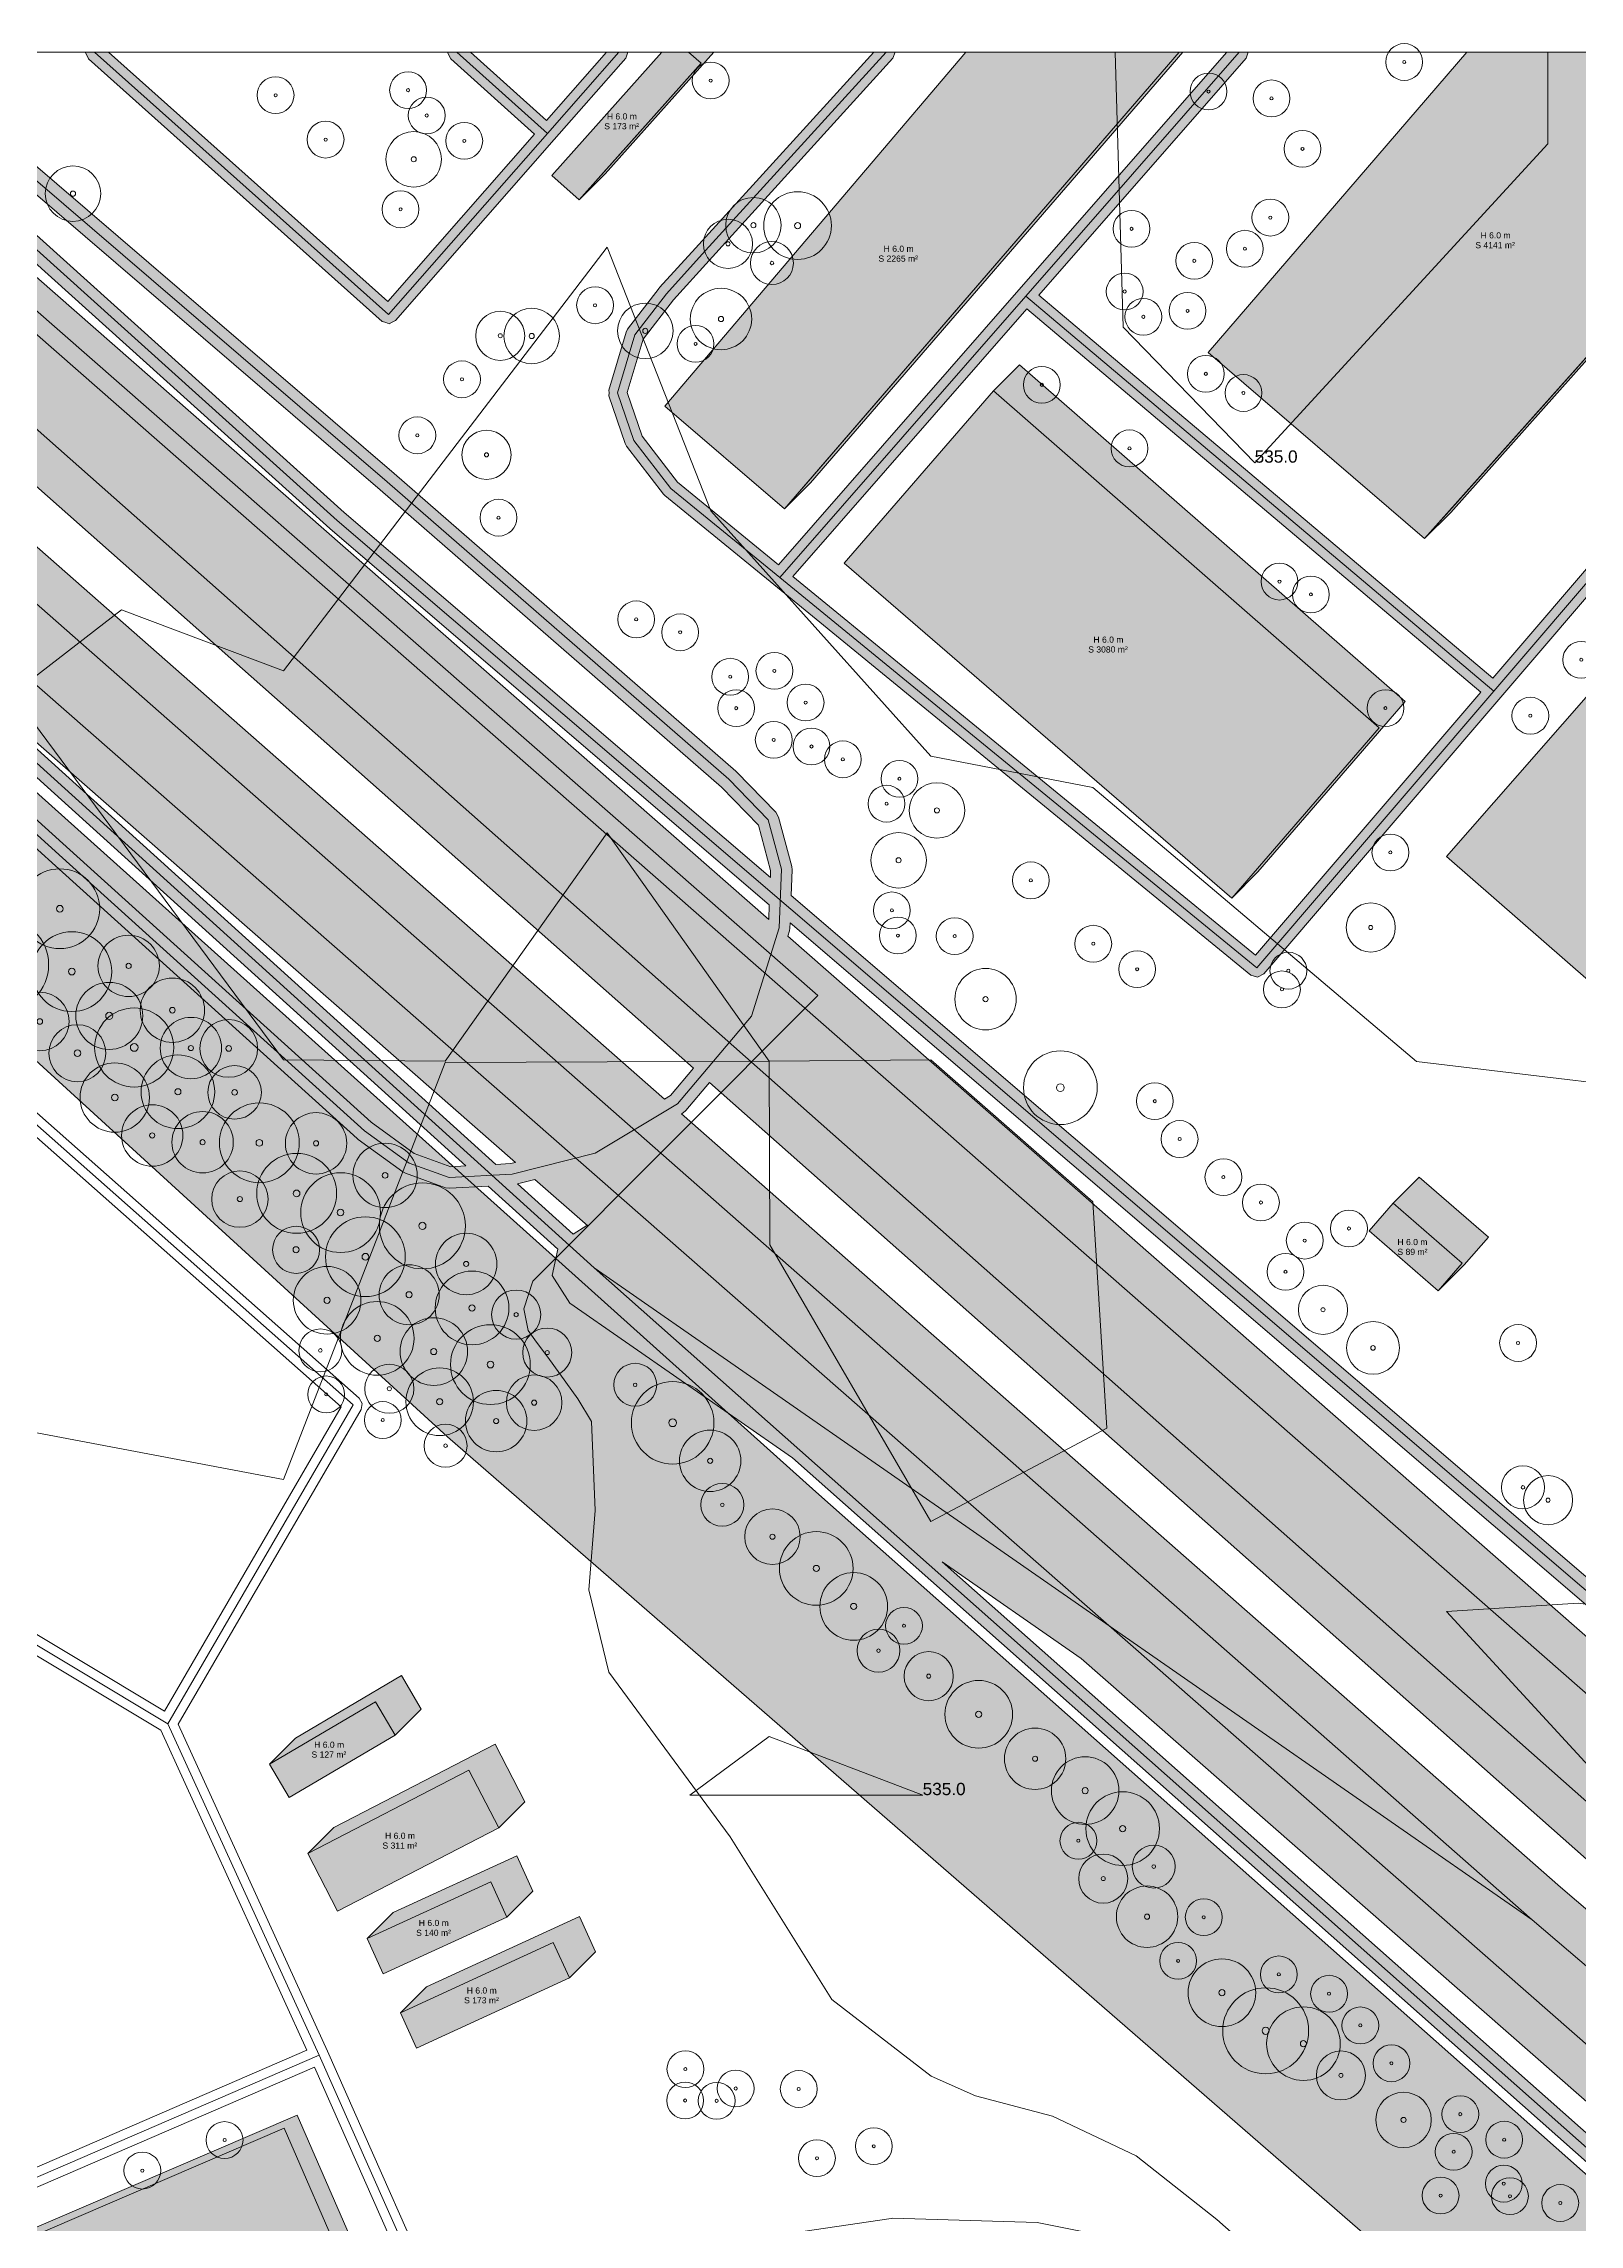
# Model space of a CAD drawing. Header units: metres. Extents: x -4 to 1086, y -7 to 929.
# Drawn here: x 686.2 to 936.4, y 572.6 to 927.8 of the extents above; entities that cross this region are included whole.
import ezdxf

# ---------------------------------------------------------------- set-up
doc = ezdxf.new("R2010")
doc.units = ezdxf.units.M
doc.header["$MEASUREMENT"] = 0
for name, color, linetype, lineweight, true_color in [('TPX_BUILDING_AREAS_TEXT', 7, 'CONTINUOUS', 0, 0x000000), ('TPX_BUILDING_HEIGHTS_TEXT', 7, 'CONTINUOUS', 0, 0x000000), ('TPX_BUILDINGS', 7, 'CONTINUOUS', 0, 0x000000), ('TPX_BUILDINGS_HATCH', 7, 'CONTINUOUS', 0, 0xf0f0f0), ('TPX_BUILDINGS_SHADOWS_HATCH', 7, 'CONTINUOUS', 0, 0x000000), ('TPX_BUILDINGS_SHADOWS_OUTLINES', 7, 'CONTINUOUS', 0, 0x000000), ('TPX_CONTOUR_LINES_5M', 7, 'CONTINUOUS', 0, 0x969696), ('TPX_CONTOUR_LINES_5M_TEXT', 7, 'CONTINUOUS', 0, 0x000000), ('TPX_FRAME_PROJECT', 7, 'CONTINUOUS', 0, 0x000000), ('TPX_ROADS_AXES', 7, 'CONTINUOUS', 0, 0x323232), ('TPX_ROADS_CONTOURS', 7, 'CONTINUOUS', 0, 0x646464), ('TPX_ROADS_HATCH', 7, 'CONTINUOUS', 0, 0xc8c8c8), ('TPX_VEGETATION_GREEN_SPACES', 7, 'CONTINUOUS', 0, 0x58ba48), ('TPX_VEGETATION_GREEN_SPACES_HATCH', 7, 'CONTINUOUS', 0, 0x58ba48), ('TPX_VEGETATION_TREES_INDIVIDUAL', 7, 'CONTINUOUS', 0, 0x136734), ('TPX_WATERWAYS', 7, 'CONTINUOUS', 0, 0x7aafdf)]:
    doc.layers.add(name, color=color, linetype=linetype, lineweight=lineweight, true_color=true_color)
doc.styles.add('TPX_TEXTE', font='arial.ttf')

# ---------------------------------------------------------------- blocks, each defined once
blk = doc.blocks.new('TREETR006_CR055')
at = {"layer": 'TPX_VEGETATION_TREES_INDIVIDUAL'}
for radius in [5.46, 0.583]:
    blk.add_circle((0, 0, 0.04), radius, dxfattribs=at)
blk = doc.blocks.new('TREETR003_CR035')
at = {"layer": 'TPX_VEGETATION_TREES_INDIVIDUAL'}
for radius in [3.5, 0.292]:
    blk.add_circle((0, 0, 0.04), radius, dxfattribs=at)
blk = doc.blocks.new('TREETR006_CR060')
at = {"layer": 'TPX_VEGETATION_TREES_INDIVIDUAL'}
for radius in [6, 0.625]:
    blk.add_circle((0, 0, 0.04), radius, dxfattribs=at)
blk = doc.blocks.new('TREETR003_CR030')
at = {"layer": 'TPX_VEGETATION_TREES_INDIVIDUAL'}
for radius in [3, 0.25]:
    blk.add_circle((0, 0, 0.04), radius, dxfattribs=at)
blk = doc.blocks.new('TREETR005_CR055')
at = {"layer": 'TPX_VEGETATION_TREES_INDIVIDUAL'}
for radius in [5.51, 0.5]:
    blk.add_circle((0, 0, 0.04), radius, dxfattribs=at)
blk = doc.blocks.new('TREETR006_CR075')
at = {"layer": 'TPX_VEGETATION_TREES_INDIVIDUAL'}
for radius in [7.5, 0.625]:
    blk.add_circle((0, 0, 0.04), radius, dxfattribs=at)
blk = doc.blocks.new('TREETR005_CR038')
at = {"layer": 'TPX_VEGETATION_TREES_INDIVIDUAL'}
for radius in [3.84, 0.5]:
    blk.add_circle((0, 0, 0.04), radius, dxfattribs=at)
blk = doc.blocks.new('TREETR004_CR043')
at = {"layer": 'TPX_VEGETATION_TREES_INDIVIDUAL'}
for radius in [4.3, 0.375]:
    blk.add_circle((0, 0, 0.04), radius, dxfattribs=at)
blk = doc.blocks.new('TREETR004_CR046')
at = {"layer": 'TPX_VEGETATION_TREES_INDIVIDUAL'}
for radius in [4.59, 0.417]:
    blk.add_circle((0, 0, 0.04), radius, dxfattribs=at)
blk = doc.blocks.new('TREETR005_CR057')
at = {"layer": 'TPX_VEGETATION_TREES_INDIVIDUAL'}
for radius in [5.65, 0.542]:
    blk.add_circle((0, 0, 0.04), radius, dxfattribs=at)
blk = doc.blocks.new('TREETR006_CR070')
at = {"layer": 'TPX_VEGETATION_TREES_INDIVIDUAL'}
for radius in [7, 0.583]:
    blk.add_circle((0, 0, 0.04), radius, dxfattribs=at)
blk = doc.blocks.new('TREETR006_CR067')
at = {"layer": 'TPX_VEGETATION_TREES_INDIVIDUAL'}
for radius in [6.72, 0.625]:
    blk.add_circle((0, 0, 0.04), radius, dxfattribs=at)
blk = doc.blocks.new('TREETR006_CR065')
at = {"layer": 'TPX_VEGETATION_TREES_INDIVIDUAL'}
for radius in [6.45, 0.625]:
    blk.add_circle((0, 0, 0.04), radius, dxfattribs=at)
blk = doc.blocks.new('TREETR005_CR047')
at = {"layer": 'TPX_VEGETATION_TREES_INDIVIDUAL'}
for radius in [4.71, 0.458]:
    blk.add_circle((0, 0, 0.04), radius, dxfattribs=at)
blk = doc.blocks.new('TREETR003_CR040')
at = {"layer": 'TPX_VEGETATION_TREES_INDIVIDUAL'}
for radius in [4, 0.333]:
    blk.add_circle((0, 0, 0.04), radius, dxfattribs=at)
blk = doc.blocks.new('TREETR004_CR050')
at = {"layer": 'TPX_VEGETATION_TREES_INDIVIDUAL'}
for radius in [5, 0.417]:
    blk.add_circle((0, 0, 0.04), radius, dxfattribs=at)
blk = doc.blocks.new('TREETR005_CR044')
at = {"layer": 'TPX_VEGETATION_TREES_INDIVIDUAL'}
for radius in [4.36, 0.458]:
    blk.add_circle((0, 0, 0.04), radius, dxfattribs=at)
blk = doc.blocks.new('TREETR005_CR046')
at = {"layer": 'TPX_VEGETATION_TREES_INDIVIDUAL'}
for radius in [4.64, 0.542]:
    blk.add_circle((0, 0, 0.04), radius, dxfattribs=at)
blk = doc.blocks.new('TREETR005_CR052')
at = {"layer": 'TPX_VEGETATION_TREES_INDIVIDUAL'}
for radius in [5.24, 0.458]:
    blk.add_circle((0, 0, 0.04), radius, dxfattribs=at)
blk = doc.blocks.new('TREETR005_CR048')
at = {"layer": 'TPX_VEGETATION_TREES_INDIVIDUAL'}
for radius in [4.79, 0.458]:
    blk.add_circle((0, 0, 0.04), radius, dxfattribs=at)
blk = doc.blocks.new('TREETR004_CR045')
at = {"layer": 'TPX_VEGETATION_TREES_INDIVIDUAL'}
for radius in [4.52, 0.417]:
    blk.add_circle((0, 0, 0.04), radius, dxfattribs=at)
blk = doc.blocks.new('TREETR005_CR060')
at = {"layer": 'TPX_VEGETATION_TREES_INDIVIDUAL'}
for radius in [6, 0.5]:
    blk.add_circle((0, 0, 0.04), radius, dxfattribs=at)
blk = doc.blocks.new('TREETR005_CR049')
at = {"layer": 'TPX_VEGETATION_TREES_INDIVIDUAL'}
for radius in [4.89, 0.5]:
    blk.add_circle((0, 0, 0.04), radius, dxfattribs=at)
blk = doc.blocks.new('TREETR005_CR065')
at = {"layer": 'TPX_VEGETATION_TREES_INDIVIDUAL'}
for radius in [6.5, 0.542]:
    blk.add_circle((0, 0, 0.04), radius, dxfattribs=at)

msp = doc.modelspace()

# ---------------------------------------------------------------- hatches: boundary and pattern name
at = {"layer": 'TPX_BUILDINGS_HATCH'}
for points in [[(786.93, 926.42), (768.99, 906.3), (773.44, 902.34), (793.3, 924.59), (791.26, 926.42), (786.93, 926.42)], [(836.43, 926.42), (787.39, 868.73), (806.88, 852.03), (871.21, 926.42), (836.43, 926.42)], [(918.1, 926.42), (875.92, 877.51), (911.2, 847.17), (957.43, 898.98), (964.15, 893.53), (980.23, 910.22), (961.44, 926.42), (918.1, 926.42)], [(840.95, 871.26), (816.63, 843.17), (879.79, 788.63), (903.78, 816.38), (840.95, 871.26)], [(945.23, 830.15), (914.75, 795.38), (1015.88, 707.11), (1034.36, 727.51), (1024.3, 738.04), (1037.98, 751.74), (1047.07, 744.58), (1081.31, 783.34), (1081.31, 783.35), (978.81, 870.95), (952.09, 839.19), (961.5, 831.35), (953.63, 822.99), (945.23, 830.15)], [(906.08, 738.95), (902.16, 734.45), (913.41, 724.66), (917.33, 729.15), (906.08, 738.95)], [(740.27, 657.74), (723.01, 647.58), (726.22, 642.12), (743.48, 652.29), (740.27, 657.74)], [(755.5, 646.57), (729.25, 633.01), (734.1, 623.64), (760.34, 637.2), (755.5, 646.57)], [(759.05, 628.38), (738.9, 619.18), (741.53, 613.43), (761.68, 622.62), (759.05, 628.38)], [(769.24, 618.5), (744.32, 607.04), (746.97, 601.29), (771.89, 612.76), (769.24, 618.5)], [(725.4, 588.29), (677.51, 567.71), (687.32, 545.12), (735.23, 565.68), (725.4, 588.29)]]:
    msp.add_hatch(color=256, dxfattribs=at).paths.add_polyline_path(points)
at = {"layer": 'TPX_BUILDINGS_SHADOWS_HATCH'}
for points in [[(777.43, 906.81), (773.44, 902.34), (777.68, 906.58), (795.39, 926.42), (791.26, 926.42), (793.3, 924.59), (777.43, 906.81)], [(810.8, 856.55), (806.88, 852.03), (811.13, 856.27), (871.79, 926.42), (871.21, 926.42), (810.8, 856.55)], [(915.18, 851.63), (911.2, 847.17), (915.44, 851.41), (957.69, 898.76), (957.43, 898.98), (915.18, 851.63)], [(845.19, 875.5), (840.95, 871.26), (903.78, 816.38), (879.79, 788.63), (884.04, 792.88), (908.02, 820.62), (845.19, 875.5)], [(910.33, 743.19), (906.08, 738.95), (917.33, 729.15), (913.41, 724.66), (917.66, 728.9), (921.58, 733.4), (910.33, 743.19)], [(727.25, 651.82), (723.01, 647.58), (740.27, 657.74), (743.48, 652.29), (747.72, 656.53), (744.51, 661.98), (727.25, 651.82)], [(733.5, 637.25), (729.25, 633.01), (755.5, 646.57), (760.34, 637.2), (764.58, 641.44), (759.74, 650.81), (733.5, 637.25)], [(743.15, 623.42), (738.9, 619.18), (759.05, 628.38), (761.68, 622.62), (765.92, 626.86), (763.3, 632.62), (743.15, 623.42)], [(748.56, 611.28), (744.32, 607.04), (769.24, 618.5), (771.89, 612.76), (776.13, 617), (773.48, 622.75), (748.56, 611.28)], [(615.03, 545.47), (602.3, 532.74), (663.29, 559.02), (670.11, 543.35), (682.65, 555.88), (677.51, 567.71), (725.4, 588.29), (735.23, 565.68), (755.15, 519.75), (759.39, 523.99), (739.47, 569.92), (736.9, 568.82), (727.52, 590.41), (679.63, 569.83), (677.7, 567.9), (676.02, 571.75), (615.03, 545.47)]]:
    msp.add_hatch(color=256, dxfattribs=at).paths.add_polyline_path(points)
at = {"layer": 'TPX_ROADS_HATCH'}
h = msp.add_hatch(color=256, dxfattribs=at)
h.paths.add_polyline_path([(552.84, 926.42), (552.79, 926.26), (553.42, 925.07), (557.22, 921.9), (557.28, 921.74), (580.85, 895.48), (585.68, 893.17), (588.99, 894.33), (644.78, 833.08), (644.9, 832.96), (688.11, 793.89), (737.29, 749.44), (737.44, 749.33), (744.72, 744.05), (745.15, 743.82), (751.67, 741.45), (752.36, 741.35), (758.62, 741.68), (769.96, 731.42), (769.03, 727.15), (771.92, 722.65), (808.2, 697.44), (1080.15, 456.42), (1081.31, 456.02), (1081.31, 460.06), (832.61, 680.49), (855.23, 664.77), (955.7, 576.69), (955.76, 576.65), (1076.75, 472.75), (1081.31, 471.25), (1081.31, 498.98), (1013.22, 558.64), (984.76, 583.59), (984.69, 583.65), (933.32, 627.52), (790.11, 753.46), (790.39, 753.63), (790.82, 754), (794.69, 758.58), (1076.67, 508.98), (1081.31, 507.38), (1081.31, 523.57), (1067.72, 535.59), (1076.69, 527.73), (1081.31, 526.16), (1081.31, 542.3), (807.44, 782.41), (807.71, 783.27), (807.79, 783.73), (807.82, 784.6), (990.99, 627.7), (991.04, 627.66), (1006.69, 615.2), (1045.85, 583.89), (1080.17, 554.81), (1081.31, 554.45), (1081.31, 558.44), (1048.09, 586.58), (1048.05, 586.61), (1008.87, 617.93), (994.49, 629.39), (1022.95, 660.55), (1080.32, 610.52), (1081.31, 610.19), (1081.31, 613.64), (1024.98, 662.76), (1069.06, 711.03), (1080.34, 701.53), (1081.31, 701.22), (1081.31, 704.64), (1071.08, 713.25), (1075.27, 717.85), (1081.31, 722.26), (1081.31, 725.54), (1080.42, 725.33), (1076.72, 722.62), (1081.31, 741.12), (1081.31, 748.75), (1080.53, 748.63), (1079.85, 747.71), (1072.9, 719.7), (1067.82, 714.11), (1021.73, 663.65), (992.17, 631.3), (808, 789.06), (808.16, 793.24), (808.1, 793.76), (805.94, 801.83), (805.5, 802.6), (799.11, 809.2), (799, 809.3), (743.32, 857.76), (743.31, 857.77), (663.29, 926.42), (658.9, 926.42), (658.85, 926.29), (659.46, 925.09), (741.03, 855.11), (796.64, 806.71), (802.67, 800.49), (804.65, 793.11), (804.61, 791.96), (735.18, 851.43), (651.93, 926.42), (647.6, 926.42), (647.57, 926.33), (648.14, 925.12), (732.85, 848.82), (732.88, 848.79), (804.43, 787.5), (804.34, 785.13), (669.46, 903.39), (669.4, 903.44), (642.6, 926.42), (608.67, 926.42), (608.52, 925.96), (610.89, 921.16), (627.04, 906.99), (792.07, 760.9), (788.34, 756.48), (787.35, 755.89), (619.48, 903.51), (619.45, 903.54), (593.13, 926.42), (552.84, 926.42)])
h.paths.add_polyline_path([(611.71, 874.59), (754.96, 744.99), (752.53, 744.86), (746.57, 747.02), (739.57, 752.1), (690.46, 796.49), (647.31, 835.5), (611.71, 874.59)], flags=16)
h.paths.add_polyline_path([(649.54, 845.08), (763.06, 745.58), (762.28, 745.38), (759.89, 745.25), (649.54, 845.08)], flags=16)
h.paths.add_polyline_path([(763.42, 742.06), (766.25, 742.78), (774.84, 735.25), (774.68, 735.28), (772.47, 733.87), (763.42, 742.06)], flags=16)
msp.add_hatch(color=256, dxfattribs=at).paths.add_polyline_path([(693.03, 926.42), (693, 926.33), (693.49, 925.3), (741.38, 882.56), (741.39, 882.55), (741.93, 882.37), (742.47, 882.18), (742.48, 882.18), (742.99, 882.43), (743.5, 882.68), (769.4, 912.17), (781.04, 925.43), (781.37, 926.42), (777.91, 926.42), (768.14, 915.29), (755.77, 926.42), (752.05, 926.42), (752.02, 926.34), (752.52, 925.3), (766.16, 913.04), (742.25, 885.81), (696.75, 926.42), (693.03, 926.42)])
h = msp.add_hatch(color=256, dxfattribs=at)
h.paths.add_polyline_path([(781.09, 880.78), (778.28, 871.36), (778.33, 870.91), (778.3, 870.45), (780.94, 862.68), (781.17, 862.24), (787.2, 854.43), (787.43, 854.18), (805.17, 839.68), (882.9, 776.08), (883.98, 775.75), (884.99, 776.27), (923.63, 821.34), (981.8, 889.22), (1080.35, 807.03), (1081.31, 806.73), (1081.31, 810.13), (983.75, 891.5), (999.25, 909.59), (1012.84, 925.44), (1013.16, 926.42), (1009.73, 926.42), (997.95, 912.68), (982.05, 926.42), (978.3, 926.42), (978.26, 926.31), (978.78, 925.28), (996, 910.4), (980.48, 892.3), (922.32, 824.43), (848.34, 886.84), (882.1, 925.43), (882.43, 926.42), (878.98, 926.42), (845.08, 887.67), (805.94, 842.92), (789.47, 856.39), (783.7, 863.88), (781.29, 870.96), (783.88, 879.65), (788.81, 886.08), (794.62, 892.47), (824.58, 925.41), (824.94, 926.42), (821.44, 926.42), (792.4, 894.49), (786.55, 888.05), (786.47, 887.95), (781.34, 881.26), (781.09, 880.78)])
h.paths.add_polyline_path([(808.27, 841.02), (846.37, 884.58), (920.37, 822.15), (883.66, 779.33), (808.27, 841.02)], flags=16)
at = {"layer": 'TPX_VEGETATION_GREEN_SPACES_HATCH'}
msp.add_hatch(color=256, dxfattribs=at).paths.add_polyline_path([(546.47, 926.42), (500.93, 926.42), (505.78, 922.62), (603.76, 836.34), (752.01, 700.86), (1051.45, 440.53), (1073.61, 418.27), (1081.31, 410.63), (1081.31, 449.98), (1073.23, 457.85), (945.52, 573.69), (811.99, 691.91), (681.19, 809.31), (546.47, 926.42)])

# ---------------------------------------------------------------- linework, layer by layer
at = {"layer": 'TPX_BUILDINGS', "elevation": 0.04}
for points in [[(786.93, 926.42), (768.99, 906.3), (773.44, 902.34), (793.3, 924.59), (791.26, 926.42)], [(836.43, 926.42), (787.39, 868.73), (806.88, 852.03), (871.21, 926.42)], [(918.1, 926.42), (875.92, 877.51), (911.2, 847.17), (957.43, 898.98), (964.15, 893.53), (980.23, 910.22), (961.44, 926.42)], [(840.95, 871.26), (816.63, 843.17), (879.79, 788.63), (903.78, 816.38)], [(945.23, 830.15), (914.75, 795.38), (1015.88, 707.11), (1034.36, 727.51), (1024.3, 738.04), (1037.98, 751.74), (1047.07, 744.58), (1081.31, 783.34), (1081.31, 783.35), (978.81, 870.95), (952.09, 839.19), (961.5, 831.35), (953.63, 822.99)], [(906.08, 738.95), (902.16, 734.45), (913.41, 724.66), (917.33, 729.15)], [(740.27, 657.74), (723.01, 647.58), (726.22, 642.12), (743.48, 652.29)], [(755.5, 646.57), (729.25, 633.01), (734.1, 623.64), (760.34, 637.2)], [(759.05, 628.38), (738.9, 619.18), (741.53, 613.43), (761.68, 622.62)], [(769.24, 618.5), (744.32, 607.04), (746.97, 601.29), (771.89, 612.76)], [(725.4, 588.29), (677.51, 567.71), (687.32, 545.12), (735.23, 565.68)]]:
    msp.add_lwpolyline(points, close=True, dxfattribs=at)
at = {"layer": 'TPX_BUILDINGS_SHADOWS_OUTLINES', "elevation": 0.04}
for points in [[(777.43, 906.81), (773.44, 902.34), (777.68, 906.58), (795.39, 926.42), (791.26, 926.42), (793.3, 924.59)], [(810.8, 856.55), (806.88, 852.03), (811.13, 856.27), (871.79, 926.42), (871.21, 926.42)], [(915.18, 851.63), (911.2, 847.17), (915.44, 851.41), (957.69, 898.76), (957.43, 898.98)], [(845.19, 875.5), (840.95, 871.26), (903.78, 816.38), (879.79, 788.63), (884.04, 792.88), (908.02, 820.62)], [(910.33, 743.19), (906.08, 738.95), (917.33, 729.15), (913.41, 724.66), (917.66, 728.9), (921.58, 733.4)], [(727.25, 651.82), (723.01, 647.58), (740.27, 657.74), (743.48, 652.29), (747.72, 656.53), (744.51, 661.98)], [(733.5, 637.25), (729.25, 633.01), (755.5, 646.57), (760.34, 637.2), (764.58, 641.44), (759.74, 650.81)], [(743.15, 623.42), (738.9, 619.18), (759.05, 628.38), (761.68, 622.62), (765.92, 626.86), (763.3, 632.62)], [(748.56, 611.28), (744.32, 607.04), (769.24, 618.5), (771.89, 612.76), (776.13, 617), (773.48, 622.75)], [(615.03, 545.47), (602.3, 532.74), (663.29, 559.02), (670.11, 543.35), (682.65, 555.88), (677.51, 567.71), (725.4, 588.29), (735.23, 565.68), (755.15, 519.75), (759.39, 523.99), (739.47, 569.92), (736.9, 568.82), (727.52, 590.41), (679.63, 569.83), (677.7, 567.9), (676.02, 571.75)]]:
    msp.add_lwpolyline(points, close=True, dxfattribs=at)
at = {"layer": 'TPX_CONTOUR_LINES_5M', "elevation": 0.05}
for points in [[(860.8, 926.42), (862.08, 881.59), (883.51, 859.54), (931.27, 911.48), (931.27, 926.42)], [(962.63, 755.73), (909.88, 761.99), (857.13, 806.61), (830.76, 811.72), (794.9, 851.71), (778.01, 894.64), (725.27, 825.64), (698.89, 835.59), (681.15, 821.82), (725.27, 762.29), (751.64, 762.06), (778.01, 799.23), (804.39, 762.05), (830.76, 762.26), (857.13, 739.16), (859.42, 702.29), (830.76, 687.08), (804.54, 732.17), (804.39, 762.05), (751.64, 761.83), (725.27, 693.92), (681.08, 702.29)], [(936.25, 673.78), (914.78, 672.4), (942.29, 642.52), (946.06, 672.4), (936.25, 673.78)], [(804.39, 652.06), (791.49, 642.52), (829.42, 642.52), (804.39, 652.06)]]:
    msp.add_lwpolyline(points, dxfattribs=at)
at = {"layer": 'TPX_FRAME_PROJECT', "elevation": 0}
msp.add_lwpolyline([(0, 0), (1081.31, 0), (1081.31, 926.42), (0, 926.42)], close=True, dxfattribs=at)
at = {"layer": 'TPX_ROADS_AXES', "elevation": 0.03}
for points in [[(567.38, 926.42), (639.6, 863.11), (960.32, 581.96), (1081.31, 478.06)], [(582.45, 926.42), (614.86, 898.25), (928.74, 622.23)], [(586.06, 900.16), (646.08, 834.25), (689.29, 795.19), (738.46, 750.74), (745.75, 745.46), (752.27, 743.1), (762.55, 743.64), (776.06, 747.08), (789.49, 755.13), (801.52, 769.37), (806.04, 783.79), (806.41, 793.31), (804.25, 801.38), (797.85, 807.98), (742.17, 856.44), (660.6, 926.42)], [(1081.31, 514.22), (631.67, 912.25), (615.5, 926.42)], [(1081.31, 532.99), (664.85, 898.13), (631.85, 926.42)], [(1081.31, 556.14), (1046.96, 585.25), (1007.78, 616.57), (992.13, 629.03), (734.02, 850.12), (649.32, 926.42)], [(694.49, 926.42), (742.38, 883.68)], [(742.38, 883.68), (768.27, 913.16), (779.91, 926.42)], [(753.52, 926.42), (768.27, 913.16)], [(1011.7, 926.42), (998.11, 910.56), (981.62, 891.32), (922.49, 822.32), (883.85, 777.24), (806.12, 840.84), (788.38, 855.34), (782.36, 863.16), (779.72, 870.93)], [(779.72, 870.93), (782.53, 880.35), (787.66, 887.04), (793.51, 893.48), (823.47, 926.42)], [(806.12, 840.84), (846.21, 886.68), (880.97, 926.42)], [(586.06, 900.16), (775.92, 728.39)], [(846.21, 886.68), (922.49, 822.32)], [(598.88, 827.87), (736.61, 706.07), (706.44, 654.13)], [(775.92, 728.39), (928.74, 622.23)], [(775.92, 728.39), (1081.31, 457.73)], [(771.95, 507.96), (753.44, 549.72), (731.07, 600.19), (706.44, 654.13), (662.74, 680.33), (624.86, 664.32)], [(928.74, 622.23), (980.15, 578.32), (1008.61, 553.38), (1081.31, 489.67)], [(665.59, 571.89), (731.07, 600.19)]]:
    msp.add_lwpolyline(points, dxfattribs=at)
at = {"layer": 'TPX_ROADS_CONTOURS', "elevation": 0.03}
for points in [[(648.14, 925.12), (732.85, 848.82), (732.88, 848.79), (804.43, 787.5), (804.34, 785.13), (669.46, 903.39)], [(659.46, 925.09), (741.03, 855.11), (796.64, 806.71), (802.67, 800.49), (804.65, 793.11), (804.61, 791.96), (735.18, 851.43), (651.93, 926.42)], [(992.17, 631.3), (808, 789.06), (808.16, 793.24), (808.1, 793.76), (805.94, 801.83), (805.5, 802.6), (799.11, 809.2), (799, 809.3), (743.32, 857.76), (743.31, 857.77), (663.29, 926.42)], [(980.48, 892.3), (922.32, 824.43), (848.34, 886.84), (882.1, 925.43), (882.43, 926.42), (878.98, 926.42), (845.08, 887.67), (805.94, 842.92), (789.47, 856.39), (783.7, 863.88), (781.29, 870.96), (783.88, 879.65), (788.81, 886.08), (794.62, 892.47), (824.58, 925.41), (824.94, 926.42), (821.44, 926.42), (792.4, 894.49), (786.55, 888.05), (786.47, 887.95), (781.34, 881.26), (781.09, 880.78), (778.28, 871.36), (778.33, 870.91), (778.3, 870.45), (780.94, 862.68), (781.17, 862.24), (787.2, 854.43), (787.43, 854.18), (805.17, 839.68), (882.9, 776.08), (883.98, 775.75), (884.99, 776.27), (923.63, 821.34), (981.8, 889.22)], [(627.04, 906.99), (792.07, 760.9), (788.34, 756.48), (787.35, 755.89), (619.48, 903.51)], [(644.9, 832.96), (688.11, 793.89), (737.29, 749.44), (737.44, 749.33), (744.72, 744.05), (745.15, 743.82), (751.67, 741.45), (752.36, 741.35), (758.62, 741.68), (769.96, 731.42), (769.03, 727.15), (771.92, 722.65), (808.2, 697.44), (1080.15, 456.42)], [(754.23, 551.65), (732.45, 600.8), (732.44, 600.81), (708.13, 654.05), (737.91, 705.32), (738.09, 706.31), (737.61, 707.19), (599.88, 828.98)], [(1081.31, 542.3), (807.44, 782.41), (807.71, 783.27), (807.79, 783.73), (807.82, 784.6), (990.99, 627.7), (991.04, 627.66), (1006.69, 615.2), (1045.85, 583.89), (1080.17, 554.81)], [(1013.22, 558.64), (984.76, 583.59), (984.69, 583.65), (933.32, 627.52), (790.11, 753.46), (790.39, 753.63), (790.82, 754), (794.69, 758.58), (1076.67, 508.98)], [(1081.31, 460.06), (832.61, 680.49), (855.23, 664.77), (955.7, 576.69), (955.76, 576.65), (1076.75, 472.75)], [(858.92, 570.74), (848.32, 572.88), (848.06, 572.91), (824.52, 573.59), (824.26, 573.57), (801.03, 570.14)]]:
    msp.add_lwpolyline(points, dxfattribs=at)
for points in [[(693.03, 926.42), (693, 926.33), (693.49, 925.3), (741.38, 882.56), (741.39, 882.55), (741.93, 882.37), (742.47, 882.18), (742.48, 882.18), (742.99, 882.43), (743.5, 882.68), (769.4, 912.17), (781.04, 925.43), (781.37, 926.42), (777.91, 926.42), (768.14, 915.29), (755.77, 926.42), (752.05, 926.42), (752.02, 926.34), (752.52, 925.3), (766.16, 913.04), (742.25, 885.81), (696.75, 926.42)], [(808.27, 841.02), (846.37, 884.58), (920.37, 822.15), (883.66, 779.33)], [(611.71, 874.59), (754.96, 744.99), (752.53, 744.86), (746.57, 747.02), (739.57, 752.1), (690.46, 796.49), (647.31, 835.5)], [(649.54, 845.08), (763.06, 745.58), (762.28, 745.38), (759.89, 745.25)], [(552.37, 727.99), (599.37, 825.43), (734.7, 705.76), (705.91, 656.2), (663.51, 681.61), (662.15, 681.71), (624.28, 665.7), (624.26, 665.69), (607.23, 658.25), (560.83, 719.1), (560.72, 719.22)], [(763.42, 742.06), (766.25, 742.78), (774.84, 735.25), (774.68, 735.28), (772.47, 733.87)], [(626.85, 663.53), (662.62, 678.65), (705.27, 653.08), (729.07, 600.96), (666.36, 573.85)], [(667.58, 571.11), (730.31, 598.22), (752.07, 549.12), (769.97, 508.73), (764.15, 506.19), (747.05, 546.23), (746.23, 547.03), (745.08, 547.02), (744.28, 546.2), (744.29, 545.05), (761.4, 504.99), (719.14, 486.54), (714.9, 484.72), (710.28, 482.72), (707.6, 481.57), (680.18, 542.9)]]:
    msp.add_lwpolyline(points, close=True, dxfattribs=at)
at = {"layer": 'TPX_VEGETATION_GREEN_SPACES', "elevation": 0}
msp.add_lwpolyline([(546.47, 926.42), (500.93, 926.42), (505.78, 922.62), (603.76, 836.34), (752.01, 700.86), (1051.45, 440.53), (1073.61, 418.27), (1081.31, 410.63), (1081.31, 449.98), (1073.23, 457.85), (945.52, 573.69), (811.99, 691.91), (681.19, 809.31)], close=True, dxfattribs=at)
at = {"layer": 'TPX_WATERWAYS', "elevation": 0.01}
for points in [[(636.94, 926.42), (812.32, 772.76)], [(812.32, 772.76), (765.91, 726.22)], [(765.91, 726.22), (764.43, 721.73)], [(764.43, 721.73), (765.16, 718.17), (766.52, 716.3), (768.32, 713.84), (773.23, 707.08), (775.45, 703.38), (776.08, 688.89), (775.02, 675.94), (778.28, 662.54), (798.05, 635.72), (814.6, 609.22), (830.79, 596.77), (838.02, 593.52), (850.56, 590.21), (864.21, 583.77), (877.34, 573.39), (1009.33, 456.71)]]:
    msp.add_lwpolyline(points, dxfattribs=at)

# ---------------------------------------------------------------- block references
at = {"layer": 'TPX_VEGETATION_TREES_INDIVIDUAL'}
for name, p in [('TREETR003_CR030', (907.87, 924.8, 0.04)), ('TREETR003_CR030', (794.88, 921.78, 0.04)), ('TREETR003_CR030', (723.99, 919.39, 0.04)), ('TREETR003_CR030', (745.57, 920.21, 0.04)), ('TREETR003_CR030', (875.99, 919.99, 0.04)), ('TREETR003_CR030', (886.25, 918.87, 0.04)), ('TREETR003_CR030', (748.61, 916.09, 0.04)), ('TREETR003_CR030', (732.14, 912.16, 0.04)), ('TREETR004_CR045', (746.49, 908.96, 0.04)), ('TREETR003_CR030', (754.73, 911.95, 0.04)), ('TREETR003_CR030', (891.3, 910.65, 0.04)), ('TREETR004_CR045', (690.98, 903.36, 0.04)), ('TREETR003_CR030', (744.35, 900.81, 0.04)), ('TREETR004_CR045', (801.84, 898.22, 0.04)), ('TREETR005_CR055', (809.03, 898.15, 0.04)), ('TREETR003_CR030', (886.06, 899.46, 0.04)), ('TREETR003_CR040', (797.7, 895.19, 0.04)), ('TREETR003_CR030', (863.45, 897.63, 0.04)), ('TREETR003_CR035', (804.86, 892.06, 0.04)), ('TREETR003_CR030', (873.67, 892.42, 0.04)), ('TREETR003_CR030', (881.91, 894.39, 0.04)), ('TREETR003_CR030', (776.04, 885.18, 0.04)), ('TREETR003_CR030', (862.33, 887.42, 0.04)), ('TREETR004_CR045', (765.72, 880.17, 0.04)), ('TREETR004_CR045', (784.22, 881.01, 0.04)), ('TREETR004_CR050', (796.56, 882.94, 0.04)), ('TREETR003_CR030', (865.37, 883.3, 0.04)), ('TREETR003_CR030', (872.57, 884.26, 0.04)), ('TREETR003_CR040', (760.59, 880.21, 0.04)), ('TREETR003_CR030', (792.41, 878.89, 0.04)), ('TREETR003_CR030', (754.36, 873.12, 0.04)), ('TREETR003_CR030', (848.83, 872.22, 0.04)), ('TREETR003_CR030', (875.55, 874.01, 0.04)), ('TREETR003_CR030', (881.68, 870.89, 0.04)), ('TREETR003_CR030', (747.08, 863.99, 0.04)), ('TREETR003_CR040', (758.35, 860.82, 0.04)), ('TREETR003_CR030', (863.11, 861.87, 0.04)), ('TREETR003_CR030', (760.31, 850.58, 0.04)), ('TREETR003_CR030', (887.55, 840.17, 0.04)), ('TREETR003_CR030', (892.67, 838.08, 0.04)), ('TREETR003_CR030', (782.74, 834.02, 0.04)), ('TREETR003_CR030', (789.91, 831.91, 0.04)), ('TREETR003_CR030', (798.06, 824.68, 0.04)), ('TREETR003_CR030', (805.26, 825.63, 0.04)), ('TREETR003_CR030', (936.72, 827.44, 0.04)), ('TREETR003_CR030', (799.04, 819.56, 0.04)), ('TREETR003_CR030', (810.34, 820.47, 0.04)), ('TREETR003_CR030', (904.81, 819.57, 0.04)), ('TREETR003_CR030', (928.42, 818.33, 0.04)), ('TREETR003_CR030', (805.15, 814.39, 0.04)), ('TREETR003_CR030', (811.3, 813.31, 0.04)), ('TREETR003_CR030', (816.41, 811.22, 0.04)), ('TREETR003_CR030', (825.63, 808.06, 0.04)), ('TREETR003_CR030', (823.53, 804, 0.04)), ('TREETR004_CR045', (831.74, 802.9, 0.04)), ('TREETR004_CR045', (825.5, 794.78, 0.04)), ('TREETR003_CR030', (905.62, 796.06, 0.04)), ('TREETR005_CR065', (688.84, 786.89, 0.04)), ('TREETR003_CR030', (847.04, 791.51, 0.04)), ('TREETR003_CR030', (824.4, 786.62, 0.04)), ('TREETR006_CR075', (679.51, 777.78, 0.04)), ('TREETR003_CR030', (825.38, 782.52, 0.04)), ('TREETR003_CR030', (834.63, 782.43, 0.04)), ('TREETR003_CR040', (902.42, 783.83, 0.04)), ('TREETR005_CR065', (690.8, 776.65, 0.04)), ('TREETR004_CR050', (700.05, 777.58, 0.04)), ('TREETR003_CR030', (857.21, 781.19, 0.04)), ('TREETR003_CR030', (864.36, 777.04, 0.04)), ('TREETR003_CR030', (889, 776.8, 0.04)), ('TREETR006_CR055', (696.89, 769.44, 0.04)), ('TREETR005_CR052', (707.17, 770.36, 0.04)), ('TREETR004_CR050', (839.66, 772.16, 0.04)), ('TREETR003_CR030', (887.95, 773.75, 0.04)), ('TREETR005_CR048', (685.58, 768.52, 0.04)), ('TREETR005_CR046', (691.7, 763.36, 0.04)), ('TREETR006_CR065', (700.95, 764.29, 0.04)), ('TREETR004_CR050', (710.19, 764.2, 0.04)), ('TREETR005_CR047', (716.35, 764.14, 0.04)), ('TREETR006_CR060', (851.85, 757.74, 0.04)), ('TREETR005_CR057', (697.79, 756.14, 0.04)), ('TREETR005_CR060', (708.07, 757.07, 0.04)), ('TREETR005_CR044', (717.31, 756.98, 0.04)), ('TREETR003_CR030', (867.23, 755.55, 0.04)), ('TREETR004_CR050', (703.89, 749.96, 0.04)), ('TREETR004_CR050', (712.1, 748.86, 0.04)), ('TREETR005_CR065', (721.34, 748.77, 0.04)), ('TREETR004_CR050', (730.58, 748.68, 0.04)), ('TREETR003_CR030', (871.28, 749.38, 0.04)), ('TREETR005_CR065', (727.42, 740.53, 0.04)), ('TREETR005_CR052', (741.83, 743.46, 0.04)), ('TREETR003_CR030', (878.41, 743.18, 0.04)), ('TREETR004_CR046', (718.17, 739.6, 0.04)), ('TREETR005_CR065', (734.58, 737.4, 0.04)), ('TREETR006_CR070', (747.91, 735.23, 0.04)), ('TREETR003_CR030', (884.53, 739.04, 0.04)), ('TREETR005_CR065', (738.62, 730.21, 0.04)), ('TREETR003_CR030', (891.66, 732.84, 0.04)), ('TREETR003_CR030', (898.87, 734.81, 0.04)), ('TREETR005_CR038', (727.33, 731.34, 0.04)), ('TREETR004_CR050', (755.04, 729.03, 0.04)), ('TREETR005_CR055', (732.39, 723.11, 0.04)), ('TREETR005_CR049', (745.75, 724.01, 0.04)), ('TREETR003_CR030', (888.53, 727.76, 0.04)), ('TREETR005_CR060', (756, 721.87, 0.04)), ('TREETR003_CR040', (763.18, 720.78, 0.04)), ('TREETR003_CR040', (894.64, 721.57, 0.04)), ('TREETR005_CR060', (740.55, 716.91, 0.04)), ('TREETR003_CR035', (731.29, 714.95, 0.04)), ('TREETR005_CR055', (749.77, 714.77, 0.04)), ('TREETR005_CR065', (758.99, 712.64, 0.04)), ('TREETR003_CR040', (768.25, 714.6, 0.04)), ('TREETR004_CR043', (902.79, 715.36, 0.04)), ('TREETR003_CR030', (926.42, 716.16, 0.04)), ('TREETR003_CR030', (732.24, 707.79, 0.04)), ('TREETR003_CR040', (742.52, 708.71, 0.04)), ('TREETR005_CR055', (750.72, 706.59, 0.04)), ('TREETR004_CR045', (766.12, 706.44, 0.04)), ('TREETR003_CR035', (782.58, 709.35, 0.04)), ('TREETR004_CR050', (759.93, 703.44, 0.04)), ('TREETR006_CR067', (788.68, 703.16, 0.04)), ('TREETR003_CR030', (741.45, 703.61, 0.04)), ('TREETR003_CR035', (751.68, 699.43, 0.04)), ('TREETR004_CR050', (794.79, 696.97, 0.04)), ('TREETR003_CR035', (796.77, 689.8, 0.04)), ('TREETR003_CR035', (927.22, 692.65, 0.04)), ('TREETR003_CR040', (931.31, 690.56, 0.04)), ('TREETR004_CR045', (804.94, 684.61, 0.04)), ('TREETR005_CR060', (812.08, 679.44, 0.04)), ('TREETR005_CR055', (818.18, 673.25, 0.04)), ('TREETR003_CR030', (826.37, 670.1, 0.04)), ('TREETR003_CR035', (822.22, 666.05, 0.04)), ('TREETR003_CR040', (830.4, 661.89, 0.04)), ('TREETR005_CR055', (838.55, 655.68, 0.04)), ('TREETR004_CR050', (847.73, 648.44, 0.04)), ('TREETR005_CR055', (855.89, 643.25, 0.04)), ('TREETR005_CR060', (862, 637.06, 0.04)), ('TREETR003_CR030', (854.79, 635.09, 0.04)), ('TREETR003_CR040', (858.84, 628.92, 0.04)), ('TREETR003_CR035', (867.07, 630.88, 0.04)), ('TREETR004_CR050', (865.97, 622.72, 0.04)), ('TREETR003_CR030', (875.21, 622.63, 0.04)), ('TREETR003_CR030', (871.03, 615.52, 0.04)), ('TREETR005_CR055', (878.17, 610.34, 0.04)), ('TREETR003_CR030', (887.44, 613.32, 0.04)), ('TREETR006_CR070', (885.3, 604.14, 0.04)), ('TREETR003_CR030', (895.63, 610.17, 0.04)), ('TREETR005_CR060', (891.45, 602.04, 0.04)), ('TREETR003_CR030', (900.72, 605.01, 0.04)), ('TREETR003_CR030', (790.76, 597.89, 0.04)), ('TREETR003_CR040', (897.56, 596.87, 0.04)), ('TREETR003_CR030', (905.79, 598.84, 0.04)), ('TREETR003_CR030', (798.95, 594.74, 0.04)), ('TREETR003_CR030', (809.22, 594.65, 0.04)), ('TREETR003_CR030', (790.71, 592.78, 0.04)), ('TREETR003_CR030', (795.85, 592.73, 0.04)), ('TREETR004_CR045', (907.76, 589.62, 0.04)), ('TREETR003_CR030', (917.01, 590.55, 0.04)), ('TREETR003_CR030', (715.68, 586.34, 0.04)), ('TREETR003_CR030', (812.19, 583.38, 0.04)), ('TREETR003_CR030', (821.45, 585.33, 0.04)), ('TREETR003_CR030', (915.93, 584.43, 0.04)), ('TREETR003_CR030', (924.16, 586.4, 0.04)), ('TREETR003_CR030', (702.28, 581.36, 0.04)), ('TREETR003_CR030', (913.8, 577.3, 0.04)), ('TREETR003_CR030', (924.09, 579.24, 0.04)), ('TREETR003_CR030', (925.1, 577.19, 0.04)), ('TREETR003_CR030', (933.3, 576.09, 0.04))]:
    msp.add_blockref(name, p, dxfattribs=at)

# ---------------------------------------------------------------- texts
at = {"layer": 'TPX_BUILDING_AREAS_TEXT', "style": 'TPX_TEXTE'}
for s, p in [('S 173 m²', (777.54, 913.84, 0.05)), ('S 4141 m²', (919.46, 894.47, 0.05)), ('S 2265 m²', (822.21, 892.28, 0.05)), ('S 3080 m²', (856.39, 828.62, 0.05)), ('S 89 m²', (906.77, 730.5, 0.05)), ('S 127 m²', (729.84, 648.63, 0.05)), ('S 311 m²', (741.4, 633.8, 0.05)), ('S 140 m²', (746.89, 619.6, 0.05)), ('S 173 m²', (754.7, 608.6, 0.05))]:
    msp.add_text(s, height=1, dxfattribs=at).set_placement(p)
at = {"layer": 'TPX_BUILDING_HEIGHTS_TEXT', "style": 'TPX_TEXTE'}
for p in [(777.96, 915.44, 0.05), (920.31, 896.07, 0.05), (823.06, 893.88, 0.05), (857.24, 830.22, 0.05), (906.77, 732.1, 0.05), (730.27, 650.23, 0.05), (741.82, 635.4, 0.05), (747.32, 621.2, 0.05), (755.13, 610.2, 0.05)]:
    msp.add_text('H 6.0 m', height=1, dxfattribs=at).set_placement(p)
at = {"layer": 'TPX_CONTOUR_LINES_5M_TEXT', "style": 'TPX_TEXTE'}
for p in [(883.51, 859.54, 0.05), (829.42, 642.52, 0.05)]:
    msp.add_text('535.0', height=2, dxfattribs=at).set_placement(p)

doc.saveas('drawing.dxf')
